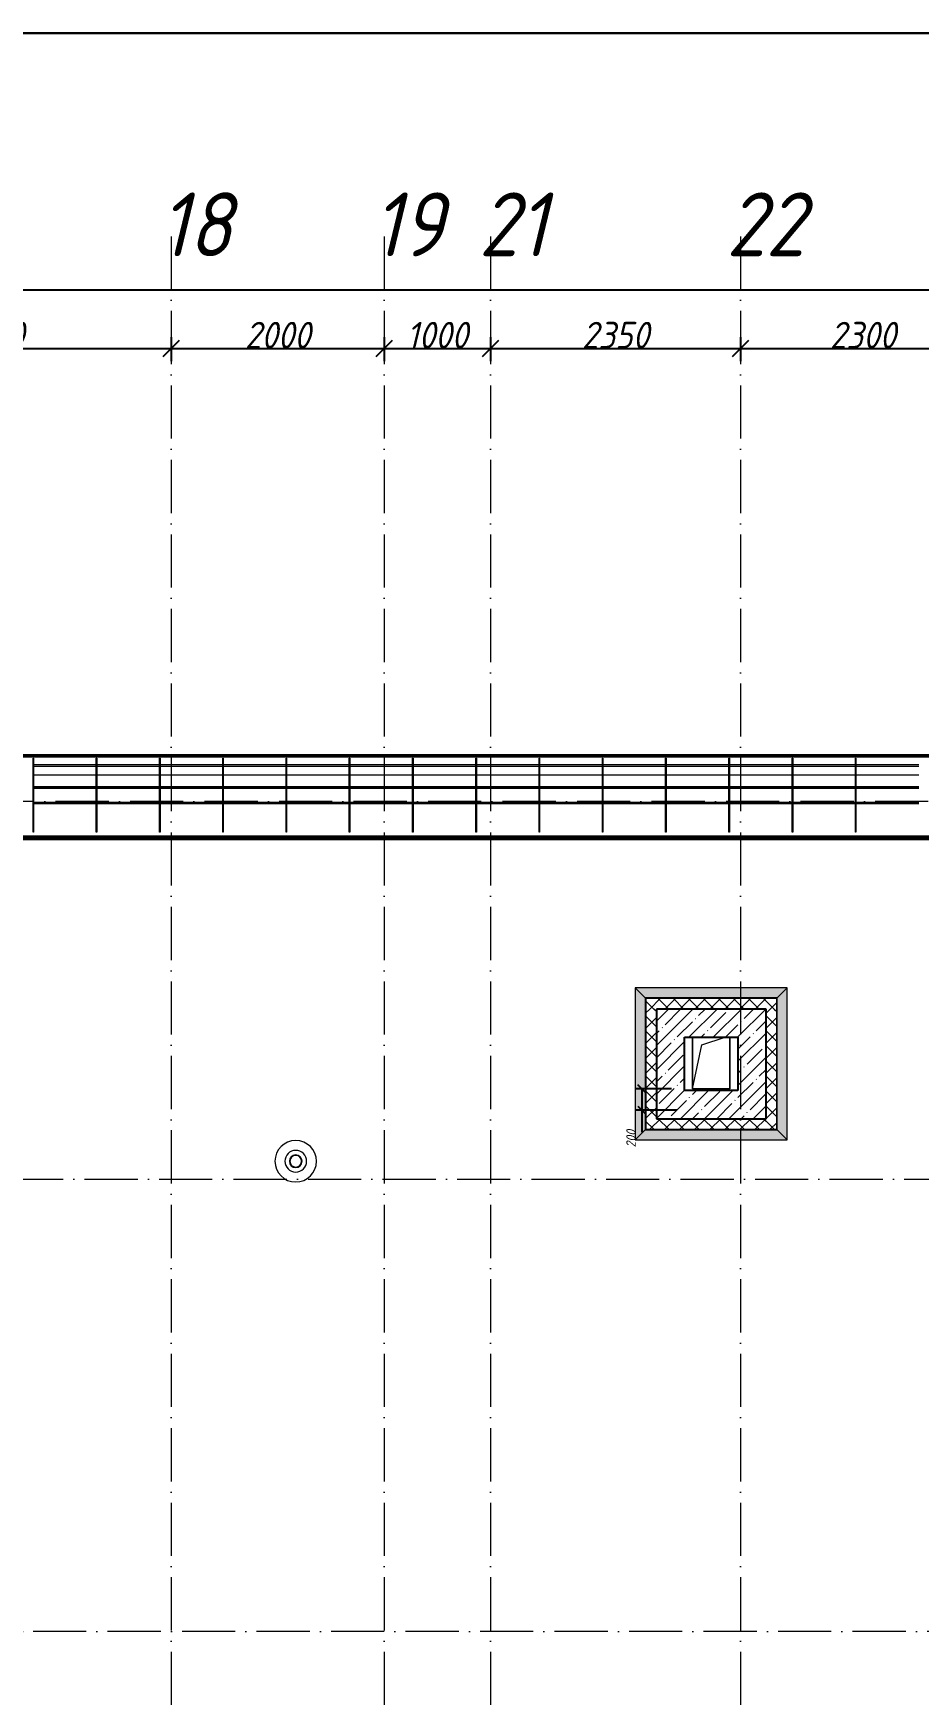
# Model space of a CAD drawing. Header units: millimetres. Extents: x -606178 to 312196, y -19338 to 632709.
# Drawn here: x -239248 to -230927, y 528953 to 544597 of the extents above; entities that cross this region are included whole.
import ezdxf

# ---------------------------------------------------------------- set-up
doc = ezdxf.new("R2010")
doc.units = ezdxf.units.MM
doc.linetypes.add('50_200_ШТРИХ_1Т_ш5_п1_п1_', pattern=[700, 500, -100, 0, -100])
for name, color, linetype, lineweight in [('A-____-____-DIMS', 7, 'Continuous', 9), ('A-FLOR-____-MCUT', 7, 'Continuous', 25), ('A-FLOR-____-OTLN', 7, 'Continuous', 9), ('A-FLOR-____-PATT-1', 7, 'Continuous', 9), ('A-GENM-____-MCUT', 7, 'Continuous', 25), ('A-GENM-____-OTLN', 7, 'Continuous', 9), ('A-GLAZ-____-OTLN', 7, 'Continuous', 9), ('A-WALL-____-MCUT-1', 7, 'Continuous', 9), ('A-WALL-____-OTLN', 7, 'Continuous', 9), ('A-WALL-____-PATT-1', 7, 'Continuous', 9), ('A-WALL-FNSH-MCUT-1', 7, 'Continuous', 9), ('S-GRID-____-IDEN', 7, 'Continuous', 9), ('S-GRID-____-OTLN-1', 7, '50_200_ШТРИХ_1Т_ш5_п1_п1_', 9), ('Текстовые примечания', 7, 'Continuous', 9)]:
    doc.layers.add(name, color=color, linetype=linetype, lineweight=lineweight)
doc.layers.add('A-GLAZ-____-OTLN-1', color=7, linetype='Continuous', lineweight=9, true_color=0xc0c0c0)
doc.styles.add('ISOCPEUR_I_7', font='isocpeui.ttf', dxfattribs={"width": 0.9, "height": 90})
doc.styles.add('ISOCPEUR_I_9', font='isocpeui.ttf', dxfattribs={"width": 0.9, "height": 250})
doc.dimstyles.new('ISO-1_8_0_9К_СРЕДНИЙ_Кладочные_1', dxfattribs={"dimscale": 304.8, "dimtxt": 89.638306, "dimasz": 0.246063, "dimexe": 0.19685, "dimexo": 0, "dimgap": 0, "dimtad": 1, "dimdec": 3, "dimrnd": 0.001, "dimdsep": 46, "dimtxsty": 'ISOCPEUR_I_7', "dimblk1": 'OBLIQUE', "dimblk2": 'OBLIQUE', "dimsah": 1, "dimcen": 0.09, "dimdle": 0.19685, "dimazin": 0, "dimtfac": 1, "dimtdec": 4, "dimtix": 1, "dimtmove": 0, "dimatfit": 3, "dimfxl": 1, "dimtvp": 1, "dimtolj": 1, "dimtzin": 0, "dimarcsym": 2})
doc.dimstyles.new('ISO-2_5_0_9К_БОЛЬШОЙ_ОСИ', dxfattribs={"dimscale": 304.8, "dimtxt": 248.995294, "dimasz": 0.492126, "dimexe": 0.393701, "dimexo": 0, "dimgap": 0, "dimtad": 1, "dimdec": 0, "dimzin": 0, "dimdsep": 46, "dimtxsty": 'ISOCPEUR_I_9', "dimblk1": 'OBLIQUE', "dimblk2": 'OBLIQUE', "dimsah": 1, "dimcen": 0.09, "dimdle": 0.393701, "dimazin": 0, "dimtfac": 1, "dimtdec": 4, "dimtix": 1, "dimtmove": 0, "dimatfit": 3, "dimfxl": 1, "dimtvp": 1, "dimtolj": 1, "dimtzin": 0, "dimarcsym": 2})
doc.dimstyles.new('ISO-2_5_0_9К_БОЛЬШОЙ_ОСИ_2', dxfattribs={"dimscale": 304.8, "dimtxt": 248.995294, "dimasz": 0.492126, "dimexe": 0.393701, "dimexo": 0, "dimgap": 0, "dimtad": 1, "dimdec": 0, "dimzin": 0, "dimdsep": 46, "dimtxsty": 'ISOCPEUR_I_9', "dimblk1": 'OBLIQUE', "dimblk2": 'OBLIQUE', "dimsah": 1, "dimcen": 0.09, "dimdle": 0.393701, "dimazin": 0, "dimtfac": 1, "dimtdec": 4, "dimtix": 1, "dimtmove": 2, "dimatfit": 3, "dimfxl": 1, "dimtvp": 1, "dimtolj": 1, "dimtzin": 0, "dimarcsym": 2})
pattern_1 = [(45, (-264901.3, 451794.26), (-70.71068, 70.71068), []), (135, (-264901.3, 451794.26), (-70.71068, -70.71068), [])]

# ---------------------------------------------------------------- blocks, each defined once
blk = doc.blocks.new('141_Фартук_СКБ - 141_Фартук_СКБ_вентфасад-30031396-АР1_План отверстий 2 этажа в осях 1-64_Ю-ЯЯ')
at = {"layer": 'A-GENM-____-MCUT'}
for p, q in [((26160, 758), (0, 758)), ((0, 757), (26160, 757)), ((26160, -29), (0, -29)), ((0, -30), (26160, -30))]:
    blk.add_line(p, q, dxfattribs=at)
at = {"layer": 'A-GENM-____-OTLN'}
for p, q in [((0, 765), (26160, 765)), ((0, 752), (26160, 752)), ((0, 743), (26160, 743)), ((0, 743), (26160, 743)), ((0, -11), (26160, -11)), ((0, -12), (26160, -12))]:
    blk.add_line(p, q, dxfattribs=at)
blk = doc.blocks.new('Элемент крепления - Пластина-30015157-АР1_План отверстий 2 этажа в осях 1-64_Ю-ЯЯ')
at = {"layer": 'A-GENM-____-OTLN'}
for p, q in [((25651, 85294), (25651, 85988)), ((25651, 85988), (25656, 85988)), ((25656, 85988), (25656, 85294)), ((25656, 85294), (25651, 85294))]:
    blk.add_line(p, q, dxfattribs=at)
blk = doc.blocks.new('Швеллер - 140х58-30031487-АР1_План отверстий 2 этажа в осях 1-64_Ю-ЯЯ')
at = {"layer": 'A-GENM-____-MCUT'}
for p, q in [((-10704, 75), (-11294, 75)), ((-11294, 71), (-10704, 71)), ((-10110, 75), (-10699, 75)), ((-10699, 71), (-10110, 71)), ((-9515, 75), (-10105, 75)), ((-10105, 71), (-9515, 71)), ((-8921, 75), (-9510, 75)), ((-9510, 71), (-8921, 71)), ((-8326, 75), (-8916, 75)), ((-8916, 71), (-8326, 71)), ((-7732, 75), (-8321, 75)), ((-8321, 71), (-7732, 71)), ((-7137, 75), (-7727, 75)), ((-7727, 71), (-7137, 71)), ((-6543, 75), (-7132, 75)), ((-7132, 71), (-6543, 71)), ((-5948, 75), (-6538, 75)), ((-6538, 71), (-5948, 71)), ((-5353, 75), (-5943, 75)), ((-5943, 71), (-5353, 71)), ((-4759, 75), (-5348, 75)), ((-5348, 71), (-4759, 71)), ((-4164, 75), (-4754, 75)), ((-4754, 71), (-4164, 71)), ((-3570, 75), (-4159, 75)), ((-4159, 71), (-3570, 71)), ((-2975, 75), (-3565, 75)), ((-3565, 71), (-2975, 71)), ((-10704, -71), (-11294, -71)), ((-11294, -75), (-10704, -75)), ((-10110, -71), (-10699, -71)), ((-10699, -75), (-10110, -75)), ((-9515, -71), (-10105, -71)), ((-10105, -75), (-9515, -75)), ((-8921, -71), (-9510, -71)), ((-9510, -75), (-8921, -75)), ((-8326, -71), (-8916, -71)), ((-8916, -75), (-8326, -75)), ((-7732, -71), (-8321, -71)), ((-8321, -75), (-7732, -75)), ((-7137, -71), (-7727, -71)), ((-7727, -75), (-7137, -75)), ((-6543, -71), (-7132, -71)), ((-7132, -75), (-6543, -75)), ((-5948, -71), (-6538, -71)), ((-6538, -75), (-5948, -75)), ((-5353, -71), (-5943, -71)), ((-5943, -75), (-5353, -75)), ((-4759, -71), (-5348, -71)), ((-5348, -75), (-4759, -75)), ((-4164, -71), (-4754, -71)), ((-4754, -75), (-4164, -75)), ((-3570, -71), (-4159, -71)), ((-4159, -75), (-3570, -75)), ((-2975, -71), (-3565, -71)), ((-3565, -75), (-2975, -75))]:
    blk.add_line(p, q, dxfattribs=at)
blk = doc.blocks.new('Кровельный аэратор - 143_Кровельный аэратор-15605992-АР1_План отверстий 2 этажа в осях 1-64_Ю-ЯЯ')
at = {"layer": 'A-GENM-____-OTLN'}
for radius, start, end in [(195, 360, 180), (195, 180, 360), (102, 360, 180), (102, 180, 360), (60, 360, 180), (60, 180, 360), (55, 360, 180), (55, 180, 360)]:
    blk.add_arc((0, 0), radius, start, end, dxfattribs=at)
blk = doc.blocks.new('AR_Отверстие прямоугольное _в плите_ - AR_Отверстие прямоугольное _в плите_-V193-АР1_План отверстий 2 этажа в осях 1-64_Ю-ЯЯ')
at = {"layer": 'A-GENM-____-OTLN'}
for p, q in [((-175, 235), (-175, -250)), ((-175, -250), (-87, 163)), ((-87, 163), (130, 235)), ((175, -250), (175, 235)), ((-175, -250), (175, -250))]:
    blk.add_line(p, q, dxfattribs=at)
blk = doc.blocks.new('Отлив_СКБ1 - Отлив_Шахты-30185863-АР1_План отверстий 2 этажа в осях 1-64_Ю-ЯЯ')
at = {"layer": 'A-GLAZ-____-OTLN-1'}
blk.add_hatch(color=256, dxfattribs=at).paths.add_polyline_path([(1229, -199), (1133, -103), (1133, -105), (-103, -105), (-103, -103), (-199, -199), (1135, -199)], flags=0)
at = {"layer": 'A-GLAZ-____-OTLN'}
for p, q in [((-199, -199), (-103, -103)), ((1133, -103), (1229, -199)), ((-199, -199), (1229, -199))]:
    blk.add_line(p, q, dxfattribs=at)
blk = doc.blocks.new('_Oblique')
at = {"color": 0, "linetype": 'ByBlock', "lineweight": -2}
blk.add_line((-0.5, -0.5), (0.5, 0.5), dxfattribs=at)
blk = doc.blocks.new('*D4859')
at = {"layer": 'A-____-____-DIMS', "color": 0, "lineweight": -2, "transparency": 16777216}
for p, q in [((-241471, 541635), (-237831, 541635)), ((-241351, 541741), (-241351, 541515)), ((-237951, 541741), (-237951, 541515))]:
    blk.add_line(p, q, dxfattribs=at)
at = {"layer": 'Defpoints', "color": 0, "transparency": 16777216}
for p in [(-241351, 541741), (-237951, 541741), (-237951, 541635)]:
    blk.add_point(p, dxfattribs=at)
at = {"layer": 'A-____-____-DIMS', "color": 0, "lineweight": -2, "transparency": 16777216, "xscale": 150, "yscale": 150, "zscale": 150, "rotation": 180}
blk.add_blockref('_Oblique', (-241351, 541635), dxfattribs=at)
at = {"layer": 'A-____-____-DIMS', "color": 0, "lineweight": -2, "transparency": 16777216, "xscale": 150, "yscale": 150, "zscale": 150}
blk.add_blockref('_Oblique', (-237951, 541635), dxfattribs=at)
at = {"layer": 'A-____-____-DIMS', "color": 0, "transparency": 16777216, "insert": (-239651, 541760), "char_height": 250, "width": 781.46, "attachment_point": 5, "style": 'ISOCPEUR_I_9'}
blk.add_mtext('\\A1;3400', dxfattribs=at)
blk = doc.blocks.new('*D4860')
at = {"layer": 'A-____-____-DIMS', "color": 0, "lineweight": -2, "transparency": 16777216}
for p, q in [((-238071, 541635), (-235831, 541635)), ((-237951, 541741), (-237951, 541515)), ((-235951, 541741), (-235951, 541515))]:
    blk.add_line(p, q, dxfattribs=at)
at = {"layer": 'Defpoints', "color": 0, "transparency": 16777216}
for p in [(-237951, 541741), (-235951, 541741), (-235951, 541635)]:
    blk.add_point(p, dxfattribs=at)
at = {"layer": 'A-____-____-DIMS', "color": 0, "lineweight": -2, "transparency": 16777216, "xscale": 150, "yscale": 150, "zscale": 150, "rotation": 180}
blk.add_blockref('_Oblique', (-237951, 541635), dxfattribs=at)
at = {"layer": 'A-____-____-DIMS', "color": 0, "lineweight": -2, "transparency": 16777216, "xscale": 150, "yscale": 150, "zscale": 150}
blk.add_blockref('_Oblique', (-235951, 541635), dxfattribs=at)
at = {"layer": 'A-____-____-DIMS', "color": 0, "transparency": 16777216, "insert": (-236951, 541760), "char_height": 250, "width": 758.48, "attachment_point": 5, "style": 'ISOCPEUR_I_9'}
blk.add_mtext('\\A1;2000', dxfattribs=at)
blk = doc.blocks.new('*D4861')
at = {"layer": 'A-____-____-DIMS', "color": 0, "lineweight": -2, "transparency": 16777216}
for p, q in [((-236071, 541635), (-234831, 541635)), ((-235951, 541741), (-235951, 541515)), ((-234951, 541741), (-234951, 541515))]:
    blk.add_line(p, q, dxfattribs=at)
at = {"layer": 'Defpoints', "color": 0, "transparency": 16777216}
for p in [(-235951, 541741), (-234951, 541741), (-234951, 541635)]:
    blk.add_point(p, dxfattribs=at)
at = {"layer": 'A-____-____-DIMS', "color": 0, "lineweight": -2, "transparency": 16777216, "xscale": 150, "yscale": 150, "zscale": 150, "rotation": 180}
blk.add_blockref('_Oblique', (-235951, 541635), dxfattribs=at)
at = {"layer": 'A-____-____-DIMS', "color": 0, "lineweight": -2, "transparency": 16777216, "xscale": 150, "yscale": 150, "zscale": 150}
blk.add_blockref('_Oblique', (-234951, 541635), dxfattribs=at)
at = {"layer": 'A-____-____-DIMS', "color": 0, "transparency": 16777216, "insert": (-235451, 541760), "char_height": 250, "width": 701.02, "attachment_point": 5, "style": 'ISOCPEUR_I_9'}
blk.add_mtext('\\A1;1000', dxfattribs=at)
blk = doc.blocks.new('*D4862')
at = {"layer": 'A-____-____-DIMS', "color": 0, "lineweight": -2, "transparency": 16777216}
for p, q in [((-235071, 541635), (-232481, 541635)), ((-234951, 541741), (-234951, 541515)), ((-232601, 541741), (-232601, 541515))]:
    blk.add_line(p, q, dxfattribs=at)
at = {"layer": 'Defpoints', "color": 0, "transparency": 16777216}
for p in [(-234951, 541741), (-232601, 541741), (-232601, 541635)]:
    blk.add_point(p, dxfattribs=at)
at = {"layer": 'A-____-____-DIMS', "color": 0, "lineweight": -2, "transparency": 16777216, "xscale": 150, "yscale": 150, "zscale": 150, "rotation": 180}
blk.add_blockref('_Oblique', (-234951, 541635), dxfattribs=at)
at = {"layer": 'A-____-____-DIMS', "color": 0, "lineweight": -2, "transparency": 16777216, "xscale": 150, "yscale": 150, "zscale": 150}
blk.add_blockref('_Oblique', (-232601, 541635), dxfattribs=at)
at = {"layer": 'A-____-____-DIMS', "color": 0, "transparency": 16777216, "insert": (-233776, 541760), "char_height": 250, "width": 758.48, "attachment_point": 5, "style": 'ISOCPEUR_I_9'}
blk.add_mtext('\\A1;2350', dxfattribs=at)
blk = doc.blocks.new('*D4863')
at = {"layer": 'A-____-____-DIMS', "color": 0, "lineweight": -2, "transparency": 16777216}
for p, q in [((-232721, 541635), (-230181, 541635)), ((-232601, 541741), (-232601, 541515)), ((-230301, 541741), (-230301, 541515))]:
    blk.add_line(p, q, dxfattribs=at)
at = {"layer": 'Defpoints', "color": 0, "transparency": 16777216}
for p in [(-232601, 541741), (-230301, 541741), (-230301, 541635)]:
    blk.add_point(p, dxfattribs=at)
at = {"layer": 'A-____-____-DIMS', "color": 0, "lineweight": -2, "transparency": 16777216, "xscale": 150, "yscale": 150, "zscale": 150, "rotation": 180}
blk.add_blockref('_Oblique', (-232601, 541635), dxfattribs=at)
at = {"layer": 'A-____-____-DIMS', "color": 0, "lineweight": -2, "transparency": 16777216, "xscale": 150, "yscale": 150, "zscale": 150}
blk.add_blockref('_Oblique', (-230301, 541635), dxfattribs=at)
at = {"layer": 'A-____-____-DIMS', "color": 0, "transparency": 16777216, "insert": (-231451, 541760), "char_height": 250, "width": 758.48, "attachment_point": 5, "style": 'ISOCPEUR_I_9'}
blk.add_mtext('\\A1;2300', dxfattribs=at)
blk = doc.blocks.new('*D4889')
at = {"layer": 'A-____-____-DIMS', "color": 0, "lineweight": -2, "transparency": 16777216}
for p, q in [((-267251, 542293), (-267251, 542067)), ((-163751, 542293), (-163751, 542067)), ((-267371, 542187), (-216018, 542187)), ((-163631, 542187), (-215139, 542187))]:
    blk.add_line(p, q, dxfattribs=at)
at = {"layer": 'Defpoints', "color": 0, "transparency": 16777216}
for p in [(-267251, 542293), (-163751, 542293), (-163751, 542187)]:
    blk.add_point(p, dxfattribs=at)
at = {"layer": 'A-____-____-DIMS', "color": 0, "lineweight": -2, "transparency": 16777216, "xscale": 150, "yscale": 150, "zscale": 150, "rotation": 180}
blk.add_blockref('_Oblique', (-267251, 542187), dxfattribs=at)
at = {"layer": 'A-____-____-DIMS', "color": 0, "lineweight": -2, "transparency": 16777216, "xscale": 150, "yscale": 150, "zscale": 150}
blk.add_blockref('_Oblique', (-163751, 542187), dxfattribs=at)
at = {"layer": 'A-____-____-DIMS', "color": 0, "transparency": 16777216, "insert": (-216119, 542514), "char_height": 250, "width": 1080.26, "attachment_point": 1, "line_spacing_factor": 1.149209, "style": 'ISOCPEUR_I_9'}
blk.add_mtext('\\A1;103500', dxfattribs=at)
blk = doc.blocks.new('*D4981')
at = {"layer": 'A-____-____-DIMS', "color": 0, "lineweight": -2, "transparency": 16777216}
for p, q in [((-233251, 534675), (-233589, 534675)), ((-233529, 534675), (-233529, 534415)), ((-233201, 534475), (-233589, 534475)), ((-233529, 534475), (-233529, 534269))]:
    blk.add_line(p, q, dxfattribs=at)
at = {"layer": 'Defpoints', "color": 0, "transparency": 16777216}
for p in [(-233529, 534675), (-233251, 534675), (-233201, 534475)]:
    blk.add_point(p, dxfattribs=at)
at = {"layer": 'A-____-____-DIMS', "color": 0, "lineweight": -2, "transparency": 16777216, "xscale": 75, "yscale": 75, "zscale": 75}
for p, rotation in [((-233529, 534675), 90), ((-233529, 534475), 270)]:
    blk.add_blockref('_Oblique', p, dxfattribs=dict(at, rotation=rotation))
at = {"layer": 'A-____-____-DIMS', "color": 0, "transparency": 16777216, "insert": (-233675, 534124), "char_height": 90, "width": 409.58, "attachment_point": 1, "rotation": 90, "line_spacing_factor": 1.149209, "style": 'ISOCPEUR_I_7'}
blk.add_mtext('\\A1;200', dxfattribs=at)

msp = doc.modelspace()

# ---------------------------------------------------------------- hatches: boundary and pattern name
at = {"layer": 'A-FLOR-____-PATT-1'}
h = msp.add_hatch(dxfattribs=at)
h.set_pattern_fill('FP_13', color=256, style=0, pattern_type=2)
h.set_pattern_definition([(45, (-264901.3, 451794.26), (-114.04925, 114.04925), []), (45, (-264787.25, 451794.26), (-114.04925, 114.04925), [201.612, -40.322, 3.353, -36.97])])
h.paths.add_polyline_path([(-233391.3011, 534395.3011), (-232361.3011, 534395.3011), (-232361.3011, 535425.3011), (-233391.3011, 535425.3011), (-233391.3011, 534849.4486)], flags=0)
h.paths.add_polyline_path([(-233126.3011, 534660.3011), (-233126.3011, 535160.3011), (-232626.3011, 535160.3011), (-232626.3011, 534660.3011), (-233101.4702, 534660.3011)], flags=0)
at = {"layer": 'A-WALL-____-PATT-1'}
h = msp.add_hatch(dxfattribs=at)
h.set_pattern_fill('FP_1', color=256, style=0, pattern_type=2)
h.set_pattern_definition(pattern_1)
h.paths.add_polyline_path([(-232261.3011, 535425.3011), (-232261.3011, 535525.3011), (-233491.3011, 535525.3011), (-233491.3011, 535425.3011), (-232361.3011, 535425.3011)], flags=0)
h = msp.add_hatch(dxfattribs=at)
h.set_pattern_fill('FP_1', color=256, style=0, pattern_type=2)
h.set_pattern_definition(pattern_1)
h.paths.add_polyline_path([(-233391.3011, 534395.3011), (-233391.3011, 535425.3011), (-233491.3011, 535425.3011), (-233491.3011, 534395.3011)], flags=0)
h = msp.add_hatch(dxfattribs=at)
h.set_pattern_fill('FP_1', color=256, style=0, pattern_type=2)
h.set_pattern_definition(pattern_1)
h.paths.add_polyline_path([(-232261.3011, 534295.3011), (-232261.3011, 535425.3011), (-232361.3011, 535425.3011), (-232361.3011, 534295.3011)], flags=0)
h = msp.add_hatch(dxfattribs=at)
h.set_pattern_fill('FP_1', color=256, style=0, pattern_type=2)
h.set_pattern_definition(pattern_1)
h.paths.add_polyline_path([(-232361.3011, 534295.3011), (-232361.3011, 534395.3011), (-233491.3011, 534395.3011), (-233491.3011, 534295.3011), (-232659.595, 534295.3011)], flags=0)

# ---------------------------------------------------------------- linework, layer by layer
at = {"color": 1, "lineweight": 0}
msp.add_lwpolyline([(-272464.0879, 544596.983), (-159228.0879, 544596.983), (-159228.0879, 445768.983), (-272464.0879, 445768.983)], close=True, dxfattribs=at)
at = {"layer": 'A-FLOR-____-MCUT'}
for p, q in [((-232361.3011, 535425.3011), (-233391.3011, 535425.3011)), ((-233391.3011, 535425.3011), (-233391.3011, 534395.3011)), ((-232361.3011, 534395.3011), (-232361.3011, 535425.3011)), ((-233126.3011, 535160.3011), (-232626.3011, 535160.3011)), ((-233126.3011, 534660.3011), (-233126.3011, 535160.3011)), ((-232626.3011, 535160.3011), (-232626.3011, 534660.3011)), ((-232626.3011, 534660.3011), (-233126.3011, 534660.3011)), ((-233391.3011, 534395.3011), (-232361.3011, 534395.3011))]:
    msp.add_line(p, q, dxfattribs=at)
at = {"layer": 'A-FLOR-____-OTLN'}
for p, q in [((-238655.6193, 537625.3011), (-239245.1647, 537625.3011)), ((-238061.0738, 537625.3011), (-238650.6193, 537625.3011)), ((-237466.5283, 537625.3011), (-238056.0738, 537625.3011)), ((-236871.9829, 537625.3011), (-237461.5283, 537625.3011)), ((-236277.4374, 537625.3011), (-236866.9829, 537625.3011)), ((-235682.892, 537625.3011), (-236272.4374, 537625.3011)), ((-235088.3465, 537625.3011), (-235677.892, 537625.3011)), ((-234493.8011, 537625.3011), (-235083.3465, 537625.3011)), ((-233899.2556, 537625.3011), (-234488.8011, 537625.3011)), ((-233304.7102, 537625.3011), (-233894.2556, 537625.3011)), ((-232710.1647, 537625.3011), (-233299.7102, 537625.3011)), ((-232115.6193, 537625.3011), (-232705.1647, 537625.3011)), ((-231521.0738, 537625.3011), (-232110.6193, 537625.3011)), ((-230926.5283, 537625.3011), (-231516.0738, 537625.3011)), ((-241031.3011, 537055.3011), (-214871.3011, 537055.3011)), ((-233051.3011, 534675.3011), (-233051.3011, 535160.3011)), ((-232701.3011, 535160.3011), (-232701.3011, 534675.3011)), ((-232701.3011, 534675.3011), (-233051.3011, 534675.3011))]:
    msp.add_line(p, q, dxfattribs=at)
at = {"layer": 'A-WALL-____-MCUT-1'}
for p, q in [((-233494.3011, 535530.3011), (-233496.3011, 535530.3011)), ((-233496.3011, 535530.3011), (-233496.3011, 535528.3011)), ((-232256.3011, 535528.3011), (-233496.3011, 535528.3011)), ((-233496.3011, 535525.3011), (-233494.3011, 535525.3011)), ((-233494.3011, 535530.3011), (-233494.3011, 534290.3011)), ((-232261.3011, 535525.3011), (-233491.3011, 535525.3011)), ((-233491.3011, 535525.3011), (-233491.3011, 534295.3011)), ((-232261.3011, 534295.3011), (-232261.3011, 535525.3011)), ((-232256.3011, 535530.3011), (-232258.3011, 535530.3011)), ((-232258.3011, 534290.3011), (-232258.3011, 535530.3011)), ((-232258.3011, 535525.3011), (-232256.3011, 535525.3011)), ((-232256.3011, 535528.3011), (-232256.3011, 535530.3011)), ((-233494.3011, 534295.3011), (-233496.3011, 534295.3011)), ((-233496.3011, 534292.3011), (-232256.3011, 534292.3011)), ((-233496.3011, 534292.3011), (-233496.3011, 534290.3011)), ((-233496.3011, 534290.3011), (-233494.3011, 534290.3011)), ((-233491.3011, 534295.3011), (-232261.3011, 534295.3011)), ((-232261.3011, 534292.3011), (-232261.3011, 534290.3011)), ((-232258.3011, 534290.3011), (-232256.3011, 534290.3011)), ((-232256.3011, 534290.3011), (-232256.3011, 534292.3011))]:
    msp.add_line(p, q, dxfattribs=at)
at = {"layer": 'A-WALL-____-OTLN'}
for p, q in [((-239245.1647, 537725.3011), (-238655.6193, 537725.3011)), ((-238655.6193, 537705.3011), (-239245.1647, 537705.3011)), ((-238650.6193, 537725.3011), (-238061.0738, 537725.3011)), ((-238061.0738, 537705.3011), (-238650.6193, 537705.3011)), ((-238056.0738, 537725.3011), (-237466.5283, 537725.3011)), ((-237466.5283, 537705.3011), (-238056.0738, 537705.3011)), ((-237461.5283, 537725.3011), (-236871.9829, 537725.3011)), ((-236871.9829, 537705.3011), (-237461.5283, 537705.3011)), ((-236866.9829, 537725.3011), (-236277.4374, 537725.3011)), ((-236277.4374, 537705.3011), (-236866.9829, 537705.3011)), ((-236272.4374, 537725.3011), (-235682.892, 537725.3011)), ((-235682.892, 537705.3011), (-236272.4374, 537705.3011)), ((-235677.892, 537725.3011), (-235088.3465, 537725.3011)), ((-235088.3465, 537705.3011), (-235677.892, 537705.3011)), ((-235083.3465, 537725.3011), (-234493.8011, 537725.3011)), ((-234493.8011, 537705.3011), (-235083.3465, 537705.3011)), ((-234488.8011, 537725.3011), (-233899.2556, 537725.3011)), ((-233899.2556, 537705.3011), (-234488.8011, 537705.3011)), ((-233894.2556, 537725.3011), (-233304.7102, 537725.3011)), ((-233304.7102, 537705.3011), (-233894.2556, 537705.3011)), ((-233299.7102, 537725.3011), (-232710.1647, 537725.3011)), ((-232710.1647, 537705.3011), (-233299.7102, 537705.3011)), ((-232705.1647, 537725.3011), (-232115.6193, 537725.3011)), ((-232115.6193, 537705.3011), (-232705.1647, 537705.3011)), ((-232110.6193, 537725.3011), (-231521.0738, 537725.3011)), ((-231521.0738, 537705.3011), (-232110.6193, 537705.3011)), ((-231516.0738, 537725.3011), (-230926.5283, 537725.3011)), ((-230926.5283, 537705.3011), (-231516.0738, 537705.3011))]:
    msp.add_line(p, q, dxfattribs=at)
at = {"layer": 'A-WALL-FNSH-MCUT-1'}
for p, q in [((-233496.3011, 535528.3011), (-233496.3011, 534292.3011)), ((-232258.3011, 535530.3011), (-233494.3011, 535530.3011)), ((-232256.3011, 534292.3011), (-232256.3011, 535528.3011)), ((-233494.3011, 534290.3011), (-232258.3011, 534290.3011))]:
    msp.add_line(p, q, dxfattribs=at)
at = {"layer": 'S-GRID-____-OTLN-1'}
for p, q in [((-237951.3011, 542687.1106), (-237951.3011, 504685.847)), ((-235951.3011, 542687.1106), (-235951.3011, 518469.7429)), ((-234951.3011, 542687.1106), (-234951.3011, 504685.847)), ((-232601.3011, 542687.1106), (-232601.3011, 518469.7429)), ((-160826.8945, 537375.3011), (-269570.0713, 537375.3011)), ((-269570.0713, 533825.3011), (-160826.8945, 533825.3011)), ((-217746.7033, 529575.3011), (-269570.0713, 529575.3011))]:
    msp.add_line(p, q, dxfattribs=at)
at = {"layer": 'Текстовые примечания', "color": 1, "lineweight": 30}
msp.add_lwpolyline([(-19349.125, 544596.983), (-401724.6123, 544596.983)], dxfattribs=at)

# ---------------------------------------------------------------- block references
at = {"layer": 'A-GENM-____-OTLN', "rotation": 180}
msp.add_blockref('141_Фартук_СКБ - 141_Фартук_СКБ_вентфасад-30031396-АР1_План отверстий 2 этажа в осях 1-64_Ю-ЯЯ', (-214871.3011, 537782.3011), dxfattribs=at)
at = {"layer": 'A-GENM-____-OTLN'}
for name, p in [('Элемент крепления - Пластина-30015157-АР1_План отверстий 2 этажа в осях 1-64_Ю-ЯЯ', (-264901.3011, 451794.2592)), ('Элемент крепления - Пластина-30015157-АР1_План отверстий 2 этажа в осях 1-64_Ю-ЯЯ', (-264306.7556, 451794.2592)), ('Элемент крепления - Пластина-30015157-АР1_План отверстий 2 этажа в осях 1-64_Ю-ЯЯ', (-263712.2102, 451794.2592)), ('Элемент крепления - Пластина-30015157-АР1_План отверстий 2 этажа в осях 1-64_Ю-ЯЯ', (-263117.6647, 451794.2592)), ('Элемент крепления - Пластина-30015157-АР1_План отверстий 2 этажа в осях 1-64_Ю-ЯЯ', (-262523.1193, 451794.2592)), ('Элемент крепления - Пластина-30015157-АР1_План отверстий 2 этажа в осях 1-64_Ю-ЯЯ', (-261928.5738, 451794.2592)), ('Элемент крепления - Пластина-30015157-АР1_План отверстий 2 этажа в осях 1-64_Ю-ЯЯ', (-261334.0283, 451794.2592)), ('Элемент крепления - Пластина-30015157-АР1_План отверстий 2 этажа в осях 1-64_Ю-ЯЯ', (-260739.4829, 451794.2592)), ('Элемент крепления - Пластина-30015157-АР1_План отверстий 2 этажа в осях 1-64_Ю-ЯЯ', (-260144.9374, 451794.2592)), ('Элемент крепления - Пластина-30015157-АР1_План отверстий 2 этажа в осях 1-64_Ю-ЯЯ', (-259550.392, 451794.2592)), ('Элемент крепления - Пластина-30015157-АР1_План отверстий 2 этажа в осях 1-64_Ю-ЯЯ', (-258955.8465, 451794.2592)), ('Элемент крепления - Пластина-30015157-АР1_План отверстий 2 этажа в осях 1-64_Ю-ЯЯ', (-258361.3011, 451794.2592)), ('Элемент крепления - Пластина-30015157-АР1_План отверстий 2 этажа в осях 1-64_Ю-ЯЯ', (-257766.7556, 451794.2592)), ('Элемент крепления - Пластина-30015157-АР1_План отверстий 2 этажа в осях 1-64_Ю-ЯЯ', (-257172.2102, 451794.2592)), ('Швеллер - 140х58-30031487-АР1_План отверстий 2 этажа в осях 1-64_Ю-ЯЯ', (-227951.3011, 537435.3011)), ('AR_Отверстие прямоугольное _в плите_ - AR_Отверстие прямоугольное _в плите_-V193-АР1_План отверстий 2 этажа в осях 1-64_Ю-ЯЯ', (-232876.3011, 534925.3011)), ('Кровельный аэратор - 143_Кровельный аэратор-15605992-АР1_План отверстий 2 этажа в осях 1-64_Ю-ЯЯ', (-236781.3011, 533995.3011))]:
    msp.add_blockref(name, p, dxfattribs=at)
at = {"layer": 'A-GLAZ-____-OTLN'}
for p, rotation in [((-233391.3011, 535425.3011), 270), ((-232361.3011, 535425.3011), 180), ((-232361.3011, 534395.3011), 90)]:
    msp.add_blockref('Отлив_СКБ1 - Отлив_Шахты-30185863-АР1_План отверстий 2 этажа в осях 1-64_Ю-ЯЯ', p, dxfattribs=dict(at, rotation=rotation))
msp.add_blockref('Отлив_СКБ1 - Отлив_Шахты-30185863-АР1_План отверстий 2 этажа в осях 1-64_Ю-ЯЯ', (-233391.3011, 534395.3011), dxfattribs=at)

# ---------------------------------------------------------------- texts
at = {"layer": 'S-GRID-____-IDEN', "char_height": 600, "attachment_point": 1, "style": 'ISOCPEUR_I_9'}
for s, insert, width in [('18', (-238061.8228, 543101.0442), 346.329), ('19', (-236061.8228, 543101.0442), 346.329), ('21', (-235061.8228, 543101.0442), 346.329), ('22', (-232735.6728, 543101.0442), 404.0505)]:
    msp.add_mtext(s, dxfattribs=dict(at, insert=insert, width=width))

# ---------------------------------------------------------------- dimensions: what is measured, and where the dimension line sits
at = {"layer": 'A-____-____-DIMS'}
dim = msp.add_linear_dim(base=(-163751.3011, 542186.9277), p1=(-267251.3011, 542292.9937), p2=(-163751.3011, 542292.9937), dimstyle='ISO-2_5_0_9К_БОЛЬШОЙ_ОСИ_2', override={"dimpost": '<>', "dimfxl": 103500}, dxfattribs=at)
dim.commit()
dim.dimension.update_dxf_attribs({"geometry": '*D4889', "text_midpoint": (-215578.4508, 542346.875), "dimtype": 160})
for base, p1, p2, override, picture, middle in [((-237951.3011, 541634.7084), (-241351.3011, 541740.7745), (-237951.3011, 541740.7745), {"dimpost": '<>', "dimfxl": 3400}, '*D4859', (-239651.3011, 541759.7084)), ((-235951.3011, 541634.7084), (-237951.3011, 541740.7745), (-235951.3011, 541740.7745), {"dimpost": '<>', "dimfxl": 2000}, '*D4860', (-236951.3011, 541759.7084)), ((-234951.3011, 541634.7084), (-235951.3011, 541740.7745), (-234951.3011, 541740.7745), {"dimpost": '<>', "dimfxl": 1000}, '*D4861', (-235451.3011, 541759.7084)), ((-232601.3011, 541634.7084), (-234951.3011, 541740.7745), (-232601.3011, 541740.7745), {"dimpost": '<>', "dimfxl": 2350}, '*D4862', (-233776.3011, 541759.7084)), ((-230301.3011, 541634.7084), (-232601.3011, 541740.7745), (-230301.3011, 541740.7745), {"dimpost": '<>', "dimfxl": 2300}, '*D4863', (-231451.3011, 541759.7084))]:
    dim = msp.add_linear_dim(base=base, p1=p1, p2=p2, dimstyle='ISO-2_5_0_9К_БОЛЬШОЙ_ОСИ', override=override, dxfattribs=at)
    dim.commit()
    dim.dimension.update_dxf_attribs({"geometry": picture, "text_midpoint": middle})
dim = msp.add_linear_dim(base=(-233528.8829, 534675.3011), p1=(-233201.3011, 534475.3011), p2=(-233251.3011, 534675.3011), angle=90, dimstyle='ISO-1_8_0_9К_СРЕДНИЙ_Кладочные_1', override={"dimpost": '<>', "dimfxl": 206.155281}, dxfattribs=at)
dim.commit()
dim.dimension.update_dxf_attribs({"geometry": '*D4981', "text_midpoint": (-233614.9147, 534268.8772), "dimtype": 160, "text_rotation": 90})

doc.saveas('drawing.dxf')
